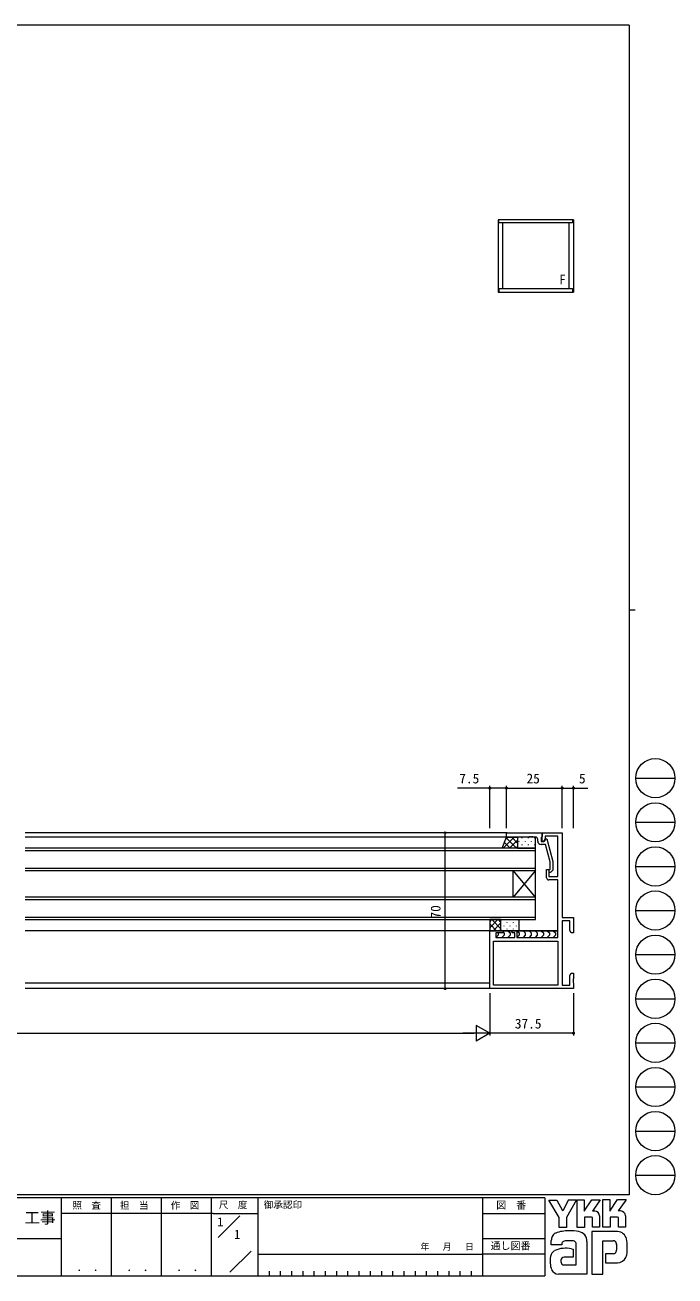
# Model space of a CAD drawing. Units: millimetres on the paper. Extents: x -397 to 397, y -282 to 282.
# Drawn here: x 105 to 397, y -282 to 279 of the extents above; entities that cross this region are included whole.
import ezdxf
from ezdxf.enums import TextEntityAlignment as Align

# ---------------------------------------------------------------- set-up
doc = ezdxf.new("R2010")
doc.units = ezdxf.units.MM
doc.layers.add('0-0_0', color=3, linetype='Continuous')
for name, color, linetype, lineweight in [('0-1_USER1', 2, 'Continuous', 9), ('0-2_YKK_ZWAK', 4, 'Continuous', 9), ('0-3_YKK_11', 6, 'Continuous', 9), ('0-4_YKK_12', 7, 'Continuous', 9), ('0-5_YKK_13', 4, 'Continuous', 9), ('0-6_YKK_D', 7, 'Continuous', 9)]:
    doc.layers.add(name, color=color, linetype=linetype, lineweight=lineweight)
doc.styles.add('ＭＳ ゴシック', font='')
doc.styles.get('ＭＳ ゴシック').set_extended_font_data('MS Gothic')

msp = doc.modelspace()

# ---------------------------------------------------------------- linework, layer by layer
at = {"layer": '0-1_USER1'}
for p, q in [((321.406, -83.16), (105.106, -83.16)), ((321.606, -85.16), (105.106, -85.16)), ((334.106, -90.16), (105.106, -90.16)), ((105.106, -91.16), (334.106, -91.16)), ((334.106, -100.16), (334.106, -90.16)), ((334.106, -99.16), (105.106, -99.16)), ((105.106, -100.16), (334.106, -100.16)), ((324.106, -112.16), (324.106, -100.16)), ((334.106, -112.16), (324.106, -100.16)), ((334.106, -100.16), (324.106, -112.16)), ((334.106, -112.16), (334.106, -100.16)), ((334.106, -112.16), (105.106, -112.16)), ((334.106, -122.16), (334.106, -112.16)), ((105.106, -113.16), (334.106, -113.16)), ((334.106, -121.16), (105.106, -121.16)), ((105.106, -122.16), (334.106, -122.16)), ((344.106, -127.16), (105.106, -127.16)), ((313.606, -150.66), (105.106, -150.66)), ((313.906, -153.16), (105.106, -153.16))]:
    msp.add_line(p, q, dxfattribs=at)
at = {"layer": '0-2_YKK_ZWAK'}
for p, q in [((319.97, -90.16), (319.353, -89.543)), ((324.579, -85.16), (319.579, -90.16)), ((322.798, -90.16), (320.161, -87.522)), ((321.75, -85.16), (320.676, -86.234)), ((325.627, -90.16), (320.969, -85.502)), ((326.106, -86.461), (322.407, -90.16)), ((326.106, -87.81), (323.455, -85.16)), ((326.106, -89.289), (325.235, -90.16)), ((326.571, -86.895), (326.571, -87.095)), ((327.986, -85.48), (327.986, -85.68)), ((327.986, -88.51), (327.986, -88.71)), ((329.401, -86.895), (329.401, -87.095)), ((330.816, -85.48), (330.816, -85.68)), ((330.816, -88.51), (330.816, -88.71)), ((332.231, -86.895), (332.231, -87.095)), ((333.646, -85.48), (333.646, -85.68)), ((333.646, -88.51), (333.646, -88.71)), ((326.571, -89.925), (326.571, -90.125)), ((329.401, -89.925), (329.401, -90.125)), ((332.231, -89.925), (332.231, -90.125)), ((317.238, -122.16), (313.606, -125.792)), ((314.41, -122.16), (313.606, -122.964)), ((318.606, -126.283), (314.482, -122.16)), ((318.606, -123.455), (317.311, -122.16)), ((321.241, -123.287), (321.241, -123.487)), ((324.071, -123.287), (324.071, -123.487)), ((316.654, -127.16), (313.606, -124.112)), ((313.825, -127.16), (313.606, -126.94)), ((318.606, -123.62), (315.066, -127.16)), ((318.606, -126.449), (317.895, -127.16)), ((319.31, -127.16), (323.902, -127.16)), ((319.826, -124.902), (319.826, -125.102)), ((321.241, -126.317), (321.241, -126.517)), ((322.656, -124.902), (322.656, -125.102)), ((324.071, -126.317), (324.071, -126.517)), ((325.311, -127.16), (344.106, -127.16)), ((325.486, -124.902), (325.486, -125.102))]:
    msp.add_line(p, q, dxfattribs=at)
for points in [[(326.106, -90.16), (319.106, -90.16), (321.106, -85.16), (326.106, -85.16)], [(326.106, -85.16), (326.106, -90.16), (334.106, -90.16), (334.106, -85.16)], [(318.606, -122.16), (313.606, -122.16), (313.606, -127.16), (318.606, -127.16)], [(318.606, -127.16), (318.606, -122.16), (326.606, -122.16), (326.606, -127.16)]]:
    msp.add_lwpolyline(points, close=True, dxfattribs=at)
for points in [[(317.306, -128.16), (317.306, -128.16), (317.306, -129.16), (316.394, -130.072)], [(319.606, -127.752), (320.014, -128.16), (320.014, -129.16), (319.014, -130.16)], [(321.721, -127.16), (322.721, -128.16), (322.721, -129.16), (321.721, -130.16)], [(325.806, -127.16), (326.806, -128.16), (326.806, -129.16), (325.894, -130.072)], [(328.514, -127.16), (329.514, -128.16), (329.514, -129.16), (328.514, -130.16)], [(331.221, -127.16), (332.221, -128.16), (332.221, -129.16), (331.221, -130.16)], [(333.929, -127.16), (334.929, -128.16), (334.929, -129.16), (333.929, -130.16)], [(336.637, -127.16), (337.637, -128.16), (337.637, -129.16), (336.637, -130.16)], [(339.345, -127.16), (340.345, -128.16), (340.345, -129.16), (339.345, -130.16)], [(342.052, -127.16), (343.052, -128.16), (343.052, -129.16), (342.052, -130.16)]]:
    msp.add_lwpolyline(points, dxfattribs=at)
at = {"layer": '0-3_YKK_11'}
for p, q in [((313.606, -81.16), (313.606, -62.16)), ((321.106, -81.16), (321.106, -62.16)), ((321.106, -81.16), (321.106, -62.16)), ((321.106, -63.16), (346.106, -63.16)), ((346.106, -81.16), (346.106, -62.16)), ((346.106, -81.16), (346.106, -62.16)), ((351.106, -81.16), (351.106, -62.16)), ((293.606, -153.16), (293.606, -83.16)), ((313.606, -155.16), (313.606, -174.16)), ((313.606, -155.16), (313.606, -174.16)), ((351.106, -155.16), (351.106, -174.16)), ((-99.394, -173.16), (306.606, -173.16)), ((313.606, -173.16), (301.481, -173.16)), ((313.606, -173.16), (307.544, -169.66)), ((307.544, -169.66), (307.544, -176.66)), ((313.606, -173.16), (307.544, -176.66)), ((351.106, -173.16), (313.606, -173.16))]:
    msp.add_line(p, q, dxfattribs=at)
for points in [[(321.106, -63.16), (313.606, -63.16), (299.106, -63.16)], [(346.106, -63.16), (351.106, -63.16), (357.606, -63.16)]]:
    msp.add_lwpolyline(points, dxfattribs=at)
for centre in [(313.606, -63.16), (321.106, -63.16), (321.106, -63.16), (346.106, -63.16), (346.106, -63.16), (351.106, -63.16), (293.606, -83.16), (293.606, -153.16), (351.106, -173.16)]:
    msp.add_circle(centre, 0.425, dxfattribs=at)
at = {"layer": '0-4_YKK_12'}
msp.add_line((335.106, -86.96), (335.106, -86.16), dxfattribs=at)
for points in [[(346.106, -83.16), (346.106, -121.16), (351.106, -121.16), (351.106, -128.16), (350.106, -128.16), (349.476, -127.069), (349.476, -122.79), (346.106, -122.79), (346.106, -151.53), (349.476, -151.53), (349.476, -147.251), (350.106, -146.16), (351.106, -146.16), (351.106, -148.701), (350.986, -148.885), (350.986, -149.435), (351.106, -149.618), (351.106, -149.701), (350.986, -149.885), (350.986, -150.435), (351.106, -150.618), (351.106, -153.16), (313.606, -153.16), (313.606, -127.16), (319.606, -127.16), (319.606, -128.16), (316.306, -128.16), (316.306, -130.16), (324.806, -130.16), (324.806, -128.16), (323.606, -128.16), (323.606, -127.16), (325.806, -127.16), (325.806, -130.16), (344.106, -130.16), (344.106, -104.36), (340.106, -104.36)], [(321.106, -83.16), (337.106, -83.16), (337.106, -84.86), (336.806, -85.16), (336.606, -85.36), (336.606, -87.16), (337.906, -87.16), (338.599, -85.96), (339.199, -85.96), (341.906, -96.063), (341.906, -100.008), (341.13, -100.784)], [(334.106, -85.16), (333.064, -85.16), (332.881, -85.04), (332.331, -85.04), (332.148, -85.16), (332.064, -85.16), (331.881, -85.04), (331.331, -85.04), (331.148, -85.16), (321.106, -85.16), (321.106, -83.16)], [(339.106, -103.36), (339.106, -99.66), (340.106, -99.66), (340.106, -102.86), (344.106, -102.86), (344.106, -84.79), (338.406, -84.79), (338.406, -86.294), (337.906, -87.16), (337.106, -87.16), (337.106, -83.16), (346.106, -83.16)], [(340.282, -99.935), (340.706, -99.511), (340.706, -96.221), (338.626, -88.46), (336.606, -88.46)]]:
    msp.add_lwpolyline(points, dxfattribs=at)
msp.add_lwpolyline([(315.236, -131.79), (344.106, -131.79), (344.106, -151.53), (315.236, -151.53)], close=True, dxfattribs=at)
for centre, radius, start, end in [((334.106, -86.16), 1, 0.00001, 89.99999), ((336.606, -86.96), 1.5, 180.00001, 269.99999), ((340.706, -100.36), 0.6, 134.99999, 315.00001), ((340.106, -103.36), 1, 180.00001, 269.99999)]:
    msp.add_arc(centre, radius, start, end, dxfattribs=at)
at = {"layer": '0-5_YKK_13'}
for p, q in [((351.106, 191.84), (317.356, 191.84)), ((317.706, 190.59), (317.706, 191.84)), ((350.756, 191.84), (350.756, 190.59)), ((351.106, 191.84), (351.106, 159.34)), ((350.756, 190.59), (317.706, 190.59)), ((319.231, 190.59), (319.231, 161.09)), ((349.231, 161.09), (349.231, 190.59)), ((317.706, 161.09), (350.756, 161.09)), ((317.706, 161.09), (317.706, 159.34)), ((350.756, 161.09), (350.756, 159.34))]:
    msp.add_line(p, q, dxfattribs=at)
msp.add_lwpolyline([(317.356, 191.84), (317.356, 159.34), (351.106, 159.34)], dxfattribs=at)
at = {"layer": '0-6_YKK_D'}
for p, q in [((376.092, 279.3), (-393.908, 279.3)), ((376.092, 279.3), (376.092, -245.7)), ((376.092, 16.8), (378.892, 16.8)), ((379.068, -58.716), (396.708, -58.716)), ((379.068, -78.512), (396.708, -78.512)), ((379.068, -98.308), (396.708, -98.308)), ((379.068, -118.104), (396.708, -118.104)), ((379.068, -137.9), (396.708, -137.9)), ((379.068, -157.696), (396.708, -157.696)), ((379.068, -177.492), (396.708, -177.492)), ((379.068, -197.288), (396.708, -197.288)), ((379.068, -217.084), (396.708, -217.084)), ((379.068, -236.88), (396.708, -236.88)), ((376.092, -245.7), (-393.908, -245.7)), ((338.292, -247.1), (-393.908, -247.1)), ((121.292, -247.1), (121.292, -282.1)), ((143.692, -247.1), (143.692, -282.1)), ((166.092, -247.1), (166.092, -282.1)), ((188.492, -247.1), (188.492, -282.1)), ((209.492, -247.1), (209.492, -282.1)), ((310.291, -247.1), (310.291, -282.1)), ((338.292, -247.1), (338.292, -282.1)), ((344.724, -255.899), (340.129, -248.006)), ((340.129, -248.006), (343.642, -248.006)), ((343.642, -248.006), (346.156, -252.709)), ((348.928, -247.898), (346.372, -252.871)), ((352.554, -247.898), (348.021, -255.926)), ((348.928, -247.898), (352.554, -247.898)), ((352.751, -260.331), (352.751, -247.925)), ((352.751, -247.925), (355.968, -247.925)), ((355.968, -253.023), (359.347, -247.871)), ((355.968, -247.925), (355.968, -253.023)), ((359.347, -247.871), (363.172, -247.871)), ((363.172, -247.871), (359.632, -253.006)), ((364.266, -260.223), (364.266, -247.817)), ((364.266, -247.817), (367.537, -247.817)), ((367.537, -253.008), (370.969, -247.817)), ((367.537, -247.817), (367.537, -253.008)), ((370.969, -247.817), (374.753, -247.817)), ((374.375, -248.465), (371.253, -252.925)), ((374.753, -247.817), (374.375, -248.465)), ((189.476, -254.099), (121.292, -254.099)), ((189.476, -254.099), (209.492, -254.099)), ((191.662, -264.836), (201.355, -255.143)), ((310.291, -254.1), (338.292, -254.1)), ((344.724, -260.358), (344.724, -255.899)), ((346.156, -252.709), (346.372, -252.871)), ((348.021, -255.926), (348.021, -260.358)), ((359.266, -255.682), (356.076, -255.682)), ((356.076, -255.682), (356.076, -260.331)), ((359.698, -255.845), (359.266, -255.682)), ((360.671, -253.006), (359.632, -253.006)), ((359.698, -260.25), (359.698, -255.845)), ((362.833, -255.169), (362.833, -260.25)), ((372.292, -252.925), (371.253, -252.925)), ((371.294, -260.196), (371.294, -255.817)), ((374.456, -255.169), (374.456, -260.196)), ((348.021, -260.358), (344.724, -260.358)), ((356.076, -260.331), (352.751, -260.331)), ((359.32, -262.196), (359.32, -281.306)), ((370.915, -262.196), (359.32, -262.196)), ((362.833, -260.25), (359.698, -260.25)), ((367.672, -260.223), (364.266, -260.223)), ((371.294, -260.146), (371.344, -260.196)), ((374.456, -260.196), (371.294, -260.196)), ((-7.508, -265.299), (121.292, -265.299)), ((310.291, -265.299), (338.292, -265.299)), ((351.238, -266.305), (347.54, -266.375)), ((352.319, -277.171), (352.319, -267.44)), ((357.211, -266.683), (357.211, -281.279)), ((364.347, -281.306), (364.347, -266.359)), ((364.347, -266.359), (368.996, -266.359)), ((370.465, -267.856), (370.483, -270.491)), ((196.964, -280.445), (206.488, -270.921)), ((209.492, -272.3), (310.291, -272.3)), ((338.292, -272.299), (310.291, -272.299)), ((350.967, -273.63), (346.973, -273.635)), ((350.265, -269.873), (350.967, -270.035)), ((350.967, -270.035), (350.967, -273.63)), ((369.104, -272.089), (365.563, -272.089)), ((365.563, -272.089), (365.563, -276.225)), ((214.532, -280), (214.532, -282.1)), ((219.572, -280), (219.572, -282.1)), ((224.612, -280), (224.612, -282.1)), ((229.652, -280), (229.652, -282.1)), ((234.692, -280), (234.692, -282.1)), ((239.732, -280), (239.732, -282.1)), ((244.772, -280), (244.772, -282.1)), ((249.812, -280), (249.812, -282.1)), ((254.852, -280), (254.852, -282.1)), ((259.892, -280), (259.892, -282.1)), ((264.932, -280), (264.932, -282.1)), ((269.972, -280), (269.972, -282.1)), ((275.012, -280), (275.012, -282.1)), ((280.052, -280), (280.052, -282.1)), ((285.092, -280), (285.092, -282.1)), ((290.132, -280), (290.132, -282.1)), ((295.172, -280), (295.172, -282.1)), ((300.211, -280), (300.211, -282.1)), ((305.251, -280), (305.251, -282.1)), ((346.697, -277.171), (352.319, -277.171)), ((351.886, -277.171), (352.238, -277.171)), ((352.319, -277.17), (352.32, -277.171)), ((365.563, -276.225), (370.888, -276.225)), ((370.888, -276.225), (371.969, -275.982)), ((-393.908, -282.1), (338.292, -282.1)), ((345.859, -281.36), (344.372, -281.36)), ((356.887, -281.333), (345.859, -281.36)), ((357.211, -281.279), (356.887, -281.333)), ((359.32, -281.306), (363.563, -281.306)), ((363.563, -281.306), (364.347, -281.306))]:
    msp.add_line(p, q, dxfattribs=at)
for points in [[(371.294, -255.817), (370.861, -255.655), (367.672, -255.655), (367.672, -260.223)], [(345.859, -268.17), (341.21, -268.17), (341.21, -266.241)]]:
    msp.add_lwpolyline(points, dxfattribs=at)
for centre in [(387.888, -58.716), (387.888, -78.512), (387.888, -98.308), (387.888, -118.104), (387.888, -137.9), (387.888, -157.696), (387.888, -177.492), (387.888, -197.288), (387.888, -217.084), (387.888, -236.88)]:
    msp.add_circle(centre, 8.82, dxfattribs=at)
for centre, radius, start, end in [((360.671, -255.169), 2.163, 0.00166, 89.99604), ((372.292, -255.088), 2.163, 0.00166, 89.99604), ((343.898, -265.155), 2.444, 109.02127, 161.51264), ((349.014, -279.501), 17.68, 89.89165, 109.30848), ((349.533, -282.563), 20.748, 78.7801, 91.46938), ((352.822, -266.596), 4.449, 40.66422, 80.31694), ((352.601, -266.585), 4.612, 358.78059, 38.76563), ((370.764, -266.54), 4.341, 14.44572, 87.08746), ((346.251, -266.266), 5.037, 158.41083, 179.71775), ((347.967, -268.107), 2.109, 138.46382, 181.71359), ((347.407, -268.071), 1.701, 85.50551, 126.78038), ((350.748, -267.854), 1.625, 14.7552, 72.44995), ((369.157, -267.579), 1.229, 16.43123, 96.91661), ((366.823, -268.308), 3.673, 4.93423, 17.03552), ((354.458, -269.287), 20.86, 350.99027, 10.67625), ((351.741, -275.495), 11.082, 168.76372, 199.80079), ((344.719, -274.027), 3.908, 121.82711, 169.08475), ((347.812, -282.954), 13.309, 79.38098, 112.05825), ((347.874, -275.428), 2.369, 171.08203, 216.71923), ((346.982, -275.079), 1.445, 90.33953, 178.03639), ((369.105, -270.784), 1.306, 269.95468, 342.90145), ((366.802, -270.141), 3.697, 343.6902, 354.75362), ((370.827, -271.845), 4.291, 285.44291, 349.90448), ((344.732, -277.543), 3.823, 207.31435, 263.59464), ((346.942, -275.665), 1.526, 230.9728, 260.75491)]:
    msp.add_arc(centre, radius, start, end, dxfattribs=at)

# ---------------------------------------------------------------- texts
at = {"layer": '0-0_0', "style": 'ＭＳ ゴシック'}
for p in [(191.292, -261.099), (198.825, -266.699)]:
    msp.add_text('1', height=4.106, dxfattribs=at).set_placement(p, align=Align.BOTTOM_LEFT)
at = {"layer": '0-3_YKK_11', "style": 'ＭＳ ゴシック'}
for s, p in [('7.5', (299.906, -62.36)), ('25', (330.086, -62.36)), ('5', (353.606, -62.36)), ('37.5', (324.836, -172.36))]:
    msp.add_text(s, height=4.399, dxfattribs=at).set_placement(p, align=Align.BOTTOM_LEFT)
msp.add_text('70', height=4.399, rotation=90, dxfattribs=at).set_placement((292.806, -121.68), align=Align.BOTTOM_LEFT)
at = {"layer": '0-5_YKK_13', "style": 'ＭＳ ゴシック'}
msp.add_text('F', height=4.399, dxfattribs=at).set_placement((344.731, 161.59), align=Align.BOTTOM_LEFT)
at = {"layer": '0-6_YKK_D', "style": 'ＭＳ ゴシック'}
for s, height, p in [('照  査', 3.079, (126.281, -252.88)), ('担  当', 3.079, (147.646, -252.88)), ('作  図', 3.079, (170.412, -252.862)), ('尺  度', 3.079, (192.004, -252.637)), ('御承認印', 3.079, (212.159, -252.633)), ('図\u3000番', 3.284, (316.489, -252.962)), ('工事', 5.132, (104.723, -260.056)), ('年   月   日', 2.903, (282.468, -271.269)), ('通し図番', 3.284, (313.971, -271.185)), (' ． ．', 3.592, (125.747, -281.046)), (' ． ．', 3.592, (148.147, -281.046)), (' ． ．', 3.592, (170.547, -281.046))]:
    msp.add_text(s, height=height, dxfattribs=at).set_placement(p, align=Align.BOTTOM_LEFT)

doc.saveas('drawing.dxf')
